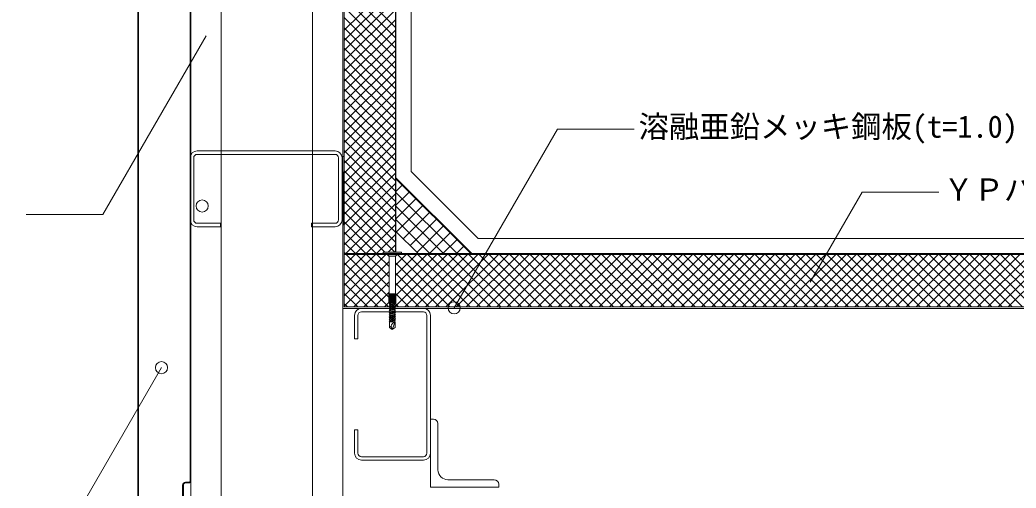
# Model space of a CAD drawing. Units: millimetres, scale not verified. Extents: x -1380 to 1380, y -955 to 955.
# Drawn here: x -803 to -147, y -448 to -140 of the extents above; entities that cross this region are included whole.
import ezdxf
from ezdxf.enums import TextEntityAlignment as Align

# ---------------------------------------------------------------- set-up
doc = ezdxf.new("R2010")
doc.units = ezdxf.units.MM
doc.header["$LTSCALE"] = 3
for name, color, linetype, lineweight in [('0-1_BOUSUI', 1, 'Continuous', 18), ('0-2_MOJI', 7, 'Continuous', 18), ('0-3_HATCH', 9, 'Continuous', 18), ('0-4_KANAMONO', 5, 'Continuous', 18), ('0-5_KANAMONO_SCREW', 4, 'Continuous', 18), ('0-7_doubuti', 5, 'Continuous', 18), ('0-9_bo-do', 3, 'Continuous', 18), ('0-A_dannnetu', 6, 'Continuous', 18), ('0-C_ZATU', 6, 'Continuous', 18), ('0-D_Layer2', 3, 'Continuous', 18)]:
    doc.layers.add(name, color=color, linetype=linetype, lineweight=lineweight)
doc.styles.add('ＭＳ ゴシック', font='')
doc.styles.get('ＭＳ ゴシック').set_extended_font_data('MS Gothic')

msp = doc.modelspace()

# ---------------------------------------------------------------- linework, layer by layer
at = {"layer": '0-1_BOUSUI'}
msp.add_lwpolyline([(-709.446, 155.371), (-585.49, 155.371), (-544.046, 114.528), (-544.046, 94.655), (-545.046, 90.923), (-545.046, -239.8), (-500.904, -283.943), (160.812, -283.943)], dxfattribs=at)
at = {"layer": '0-2_MOJI'}
for points in [[(-680.058, -150.372), (-748.045, -268.129), (-798.483, -268.129)], [(-516.647, -329.725), (-448.66, -211.968), (-398.222, -211.968)], [(-282.263, -312.845), (-247.985, -253.473), (-197.547, -253.473)], [(-709.472, -369.078), (-777.459, -486.834), (-802.678, -486.834)]]:
    msp.add_lwpolyline(points, dxfattribs=at)
for centre in [(-682.641, -262.56), (-516.647, -329.725), (-709.472, -369.078)]:
    msp.add_circle(centre, 4, dxfattribs=at)
at = {"layer": '0-3_HATCH'}
for p, q in [((-555.396, -145.055), (-589.046, -111.405)), ((-589.046, -146.68), (-555.396, -113.03)), ((-555.396, -151.79), (-589.046, -118.14)), ((-589.046, -153.415), (-555.396, -119.765)), ((-555.396, -158.525), (-589.046, -124.875)), ((-589.046, -160.15), (-555.396, -126.5)), ((-555.396, -165.261), (-589.046, -131.611)), ((-589.046, -166.886), (-555.396, -133.236)), ((-555.396, -171.996), (-589.046, -138.346)), ((-589.046, -173.621), (-555.396, -139.971)), ((-555.396, -178.731), (-589.046, -145.081)), ((-589.046, -180.356), (-555.396, -146.706)), ((-555.396, -185.466), (-589.046, -151.816)), ((-589.046, -187.091), (-555.396, -153.441)), ((-555.396, -192.201), (-589.046, -158.551)), ((-589.046, -193.826), (-555.396, -160.176)), ((-555.396, -198.936), (-589.046, -165.286)), ((-589.046, -200.561), (-555.396, -166.911)), ((-555.396, -205.672), (-589.046, -172.022)), ((-589.046, -207.297), (-555.396, -173.647)), ((-555.396, -212.407), (-589.046, -178.757)), ((-589.046, -214.032), (-555.396, -180.382)), ((-555.396, -219.142), (-589.046, -185.492)), ((-589.046, -220.767), (-555.396, -187.117)), ((-555.396, -225.877), (-589.046, -192.227)), ((-589.046, -227.502), (-555.396, -193.852)), ((-555.396, -232.612), (-589.046, -198.962)), ((-589.046, -234.237), (-555.396, -200.587)), ((-555.396, -239.348), (-589.046, -205.698)), ((-589.046, -240.973), (-555.396, -207.323)), ((-555.396, -246.083), (-589.046, -212.433)), ((-589.046, -247.708), (-555.396, -214.058)), ((-555.396, -252.818), (-589.046, -219.168)), ((-589.046, -254.443), (-555.396, -220.793)), ((-555.396, -259.553), (-589.046, -225.903)), ((-589.046, -261.178), (-555.396, -227.528)), ((-555.396, -266.288), (-589.046, -232.638)), ((-589.046, -267.913), (-555.396, -234.263)), ((-555.396, -273.024), (-589.046, -239.374)), ((-589.046, -274.649), (-555.396, -240.999)), ((-555.396, -279.759), (-589.046, -246.109)), ((-589.046, -281.384), (-555.396, -247.734)), ((-555.046, -244.097), (-554.969, -244.02)), ((-505.73, -293.943), (-555.046, -244.627)), ((-555.046, -253.077), (-550.479, -248.51)), ((-555.396, -286.494), (-589.046, -252.844)), ((-589.046, -288.119), (-555.396, -254.469)), ((-555.046, -262.058), (-545.988, -253)), ((-514.711, -293.943), (-555.046, -253.607)), ((-555.683, -292.943), (-589.046, -259.579)), ((-588.134, -293.943), (-555.396, -261.204)), ((-555.046, -271.038), (-541.498, -257.49)), ((-554.686, -279.658), (-537.008, -261.98)), ((-562.418, -292.943), (-589.046, -266.314)), ((-581.399, -293.943), (-555.396, -267.939)), ((-523.691, -293.943), (-555.046, -262.587)), ((-550.196, -284.148), (-532.518, -266.47)), ((-568.153, -293.943), (-589.046, -273.05)), ((-574.664, -293.943), (-555.396, -274.675)), ((-532.671, -293.943), (-555.046, -271.568)), ((-545.706, -288.638), (-528.028, -270.961)), ((-541.216, -293.128), (-523.538, -275.451)), ((-574.888, -293.943), (-589.046, -279.785)), ((-567.929, -293.943), (-555.396, -281.41)), ((-533.049, -293.943), (-519.048, -279.941)), ((-581.623, -293.943), (-589.046, -286.52)), ((-560.194, -292.943), (-555.396, -288.145)), ((-524.069, -293.943), (-514.558, -284.431)), ((-588.359, -293.943), (-589.046, -293.255)), ((-589.046, -294.853), (-588.636, -294.443)), ((-589.046, -301.588), (-581.901, -294.443)), ((-589.046, -308.323), (-575.166, -294.443)), ((-589.046, -315.058), (-568.43, -294.443)), ((-589.046, -321.793), (-561.695, -294.443)), ((-559.742, -322.56), (-587.86, -294.443)), ((-559.592, -315.975), (-581.125, -294.443)), ((-559.592, -309.24), (-574.39, -294.443)), ((-559.592, -302.505), (-567.655, -294.443)), ((-559.592, -295.77), (-560.92, -294.443)), ((-555.826, -328.984), (-521.284, -294.443)), ((-555.342, -301.56), (-548.225, -294.443)), ((-555.342, -308.295), (-541.49, -294.443)), ((-555.342, -315.03), (-534.755, -294.443)), ((-555.192, -321.616), (-528.019, -294.443)), ((-519.593, -329.034), (-554.112, -294.515)), ((-549.14, -329.034), (-514.549, -294.443)), ((-512.858, -329.034), (-547.449, -294.443)), ((-542.405, -329.034), (-507.814, -294.443)), ((-506.123, -329.034), (-540.714, -294.443)), ((-535.67, -329.034), (-501.079, -294.443)), ((-499.388, -329.034), (-533.979, -294.443)), ((-528.935, -329.034), (-494.343, -294.443)), ((-492.652, -329.034), (-527.244, -294.443)), ((-522.199, -329.034), (-487.608, -294.443)), ((-485.917, -329.034), (-520.508, -294.443)), ((-515.464, -329.034), (-480.873, -294.443)), ((-515.089, -293.943), (-510.067, -288.921)), ((-479.182, -329.034), (-513.773, -294.443)), ((-508.729, -329.034), (-474.138, -294.443)), ((-472.447, -329.034), (-507.038, -294.443)), ((-506.109, -293.943), (-505.577, -293.411)), ((-501.994, -329.034), (-467.403, -294.443)), ((-465.712, -329.034), (-500.303, -294.443)), ((-495.259, -329.034), (-460.667, -294.443)), ((-458.976, -329.034), (-493.568, -294.443)), ((-488.523, -329.034), (-453.932, -294.443)), ((-452.241, -329.034), (-486.832, -294.443)), ((-481.788, -329.034), (-447.197, -294.443)), ((-445.506, -329.034), (-480.097, -294.443)), ((-475.053, -329.034), (-440.462, -294.443)), ((-438.771, -329.034), (-473.362, -294.443)), ((-468.318, -329.034), (-433.727, -294.443)), ((-432.036, -329.034), (-466.627, -294.443)), ((-461.583, -329.034), (-426.991, -294.443)), ((-425.3, -329.034), (-459.892, -294.443)), ((-454.848, -329.034), (-420.256, -294.443)), ((-418.565, -329.034), (-453.156, -294.443)), ((-448.112, -329.034), (-413.521, -294.443)), ((-411.83, -329.034), (-446.421, -294.443)), ((-441.377, -329.034), (-406.786, -294.443)), ((-405.095, -329.034), (-439.686, -294.443)), ((-434.642, -329.034), (-400.051, -294.443)), ((-398.36, -329.034), (-432.951, -294.443)), ((-427.907, -329.034), (-393.315, -294.443)), ((-391.624, -329.034), (-426.216, -294.443)), ((-421.172, -329.034), (-386.58, -294.443)), ((-384.889, -329.034), (-419.481, -294.443)), ((-414.436, -329.034), (-379.845, -294.443)), ((-378.154, -329.034), (-412.745, -294.443)), ((-407.701, -329.034), (-373.11, -294.443)), ((-371.419, -329.034), (-406.01, -294.443)), ((-400.966, -329.034), (-366.375, -294.443)), ((-364.684, -329.034), (-399.275, -294.443)), ((-394.231, -329.034), (-359.64, -294.443)), ((-357.949, -329.034), (-392.54, -294.443)), ((-387.496, -329.034), (-352.904, -294.443)), ((-351.213, -329.034), (-385.805, -294.443)), ((-380.76, -329.034), (-346.169, -294.443)), ((-344.478, -329.034), (-379.069, -294.443)), ((-374.025, -329.034), (-339.434, -294.443)), ((-337.743, -329.034), (-372.334, -294.443)), ((-367.29, -329.034), (-332.699, -294.443)), ((-331.008, -329.034), (-365.599, -294.443)), ((-360.555, -329.034), (-325.964, -294.443)), ((-324.273, -329.034), (-358.864, -294.443)), ((-353.82, -329.034), (-319.228, -294.443)), ((-317.537, -329.034), (-352.129, -294.443)), ((-347.084, -329.034), (-312.493, -294.443)), ((-310.802, -329.034), (-345.393, -294.443)), ((-340.349, -329.034), (-305.758, -294.443)), ((-304.067, -329.034), (-338.658, -294.443)), ((-333.614, -329.034), (-299.023, -294.443)), ((-297.332, -329.034), (-331.923, -294.443)), ((-326.879, -329.034), (-292.288, -294.443)), ((-290.597, -329.034), (-325.188, -294.443)), ((-320.144, -329.034), (-285.552, -294.443)), ((-283.861, -329.034), (-318.453, -294.443)), ((-313.408, -329.034), (-278.817, -294.443)), ((-277.126, -329.034), (-311.717, -294.443)), ((-306.673, -329.034), (-272.082, -294.443)), ((-270.391, -329.034), (-304.982, -294.443)), ((-299.938, -329.034), (-265.347, -294.443)), ((-263.656, -329.034), (-298.247, -294.443)), ((-293.203, -329.034), (-258.612, -294.443)), ((-256.921, -329.034), (-291.512, -294.443)), ((-286.468, -329.034), (-251.876, -294.443)), ((-250.185, -329.034), (-284.777, -294.443)), ((-279.733, -329.034), (-245.141, -294.443)), ((-243.45, -329.034), (-278.042, -294.443)), ((-272.997, -329.034), (-238.406, -294.443)), ((-236.715, -329.034), (-271.306, -294.443)), ((-266.262, -329.034), (-231.671, -294.443)), ((-229.98, -329.034), (-264.571, -294.443)), ((-259.527, -329.034), (-224.936, -294.443)), ((-223.245, -329.034), (-257.836, -294.443)), ((-252.792, -329.034), (-218.2, -294.443)), ((-216.509, -329.034), (-251.101, -294.443)), ((-246.057, -329.034), (-211.465, -294.443)), ((-209.774, -329.034), (-244.366, -294.443)), ((-239.321, -329.034), (-204.73, -294.443)), ((-203.039, -329.034), (-237.63, -294.443)), ((-232.586, -329.034), (-197.995, -294.443)), ((-196.304, -329.034), (-230.895, -294.443)), ((-225.851, -329.034), (-191.26, -294.443)), ((-189.569, -329.034), (-224.16, -294.443)), ((-219.116, -329.034), (-184.525, -294.443)), ((-182.834, -329.034), (-217.425, -294.443)), ((-212.381, -329.034), (-177.789, -294.443)), ((-176.098, -329.034), (-210.69, -294.443)), ((-205.645, -329.034), (-171.054, -294.443)), ((-169.363, -329.034), (-203.954, -294.443)), ((-198.91, -329.034), (-164.319, -294.443)), ((-162.628, -329.034), (-197.219, -294.443)), ((-192.175, -329.034), (-157.584, -294.443)), ((-155.893, -329.034), (-190.484, -294.443)), ((-185.44, -329.034), (-150.849, -294.443)), ((-149.158, -329.034), (-183.749, -294.443)), ((-178.705, -329.034), (-144.113, -294.443)), ((-142.422, -329.034), (-177.014, -294.443)), ((-171.969, -329.034), (-137.378, -294.443)), ((-135.687, -329.034), (-170.278, -294.443)), ((-165.234, -329.034), (-130.643, -294.443)), ((-128.952, -329.034), (-163.543, -294.443)), ((-158.499, -329.034), (-123.908, -294.443)), ((-122.217, -329.034), (-156.808, -294.443)), ((-151.764, -329.034), (-117.173, -294.443)), ((-115.482, -329.034), (-150.073, -294.443)), ((-589.046, -328.528), (-559.592, -299.075)), ((-560.004, -329.034), (-589.046, -299.992)), ((-526.328, -329.034), (-555.342, -300.02)), ((-566.739, -329.034), (-589.046, -306.727)), ((-582.816, -329.034), (-559.592, -305.81)), ((-533.064, -329.034), (-555.342, -306.755)), ((-573.475, -329.034), (-589.046, -313.462)), ((-576.081, -329.034), (-559.592, -312.545)), ((-539.799, -329.034), (-555.342, -313.49)), ((-580.21, -329.034), (-589.046, -320.198)), ((-569.346, -329.034), (-559.592, -319.28)), ((-546.534, -329.034), (-555.342, -320.225)), ((-586.945, -329.034), (-589.046, -326.933)), ((-562.611, -329.034), (-559.742, -326.166)), ((-553.269, -329.034), (-555.86, -326.443))]:
    msp.add_line(p, q, dxfattribs=at)
at = {"layer": '0-4_KANAMONO'}
for p, q in [((-690.046, 109.971), (-690.046, -660.029)), ((-690.046, 59.971), (-690.046, -627.324)), ((-670.046, 59.971), (-670.046, -660.029)), ((-610.046, 59.971), (-610.046, -660.029)), ((-590.046, 59.971), (-590.046, -660.029)), ((-685.946, -226.252), (-595.146, -226.252)), ((-595.146, -228.552), (-685.946, -228.552)), ((-690.546, -271.652), (-690.546, -230.852)), ((-688.246, -230.852), (-688.246, -271.652)), ((-592.846, -271.652), (-592.846, -230.852)), ((-590.546, -230.852), (-590.546, -271.652)), ((-577.756, -330.034), (-536.956, -330.034)), ((-536.956, -332.334), (-577.756, -332.334)), ((-534.656, -425.434), (-534.656, -334.634)), ((-532.356, -334.634), (-532.356, -425.434)), ((-577.756, -427.734), (-536.956, -427.734)), ((-536.956, -430.034), (-577.756, -430.034))]:
    msp.add_line(p, q, dxfattribs=at)
for points in [[(-685.946, -273.952), (-670.546, -273.952), (-670.546, -276.252), (-685.946, -276.252)], [(-595.146, -276.252), (-610.546, -276.252), (-610.546, -273.952), (-595.146, -273.952)], [(-580.056, -334.634), (-580.056, -350.034), (-582.356, -350.034), (-582.356, -334.634)], [(-582.356, -425.434), (-582.356, -410.034), (-580.056, -410.034), (-580.056, -425.434)]]:
    msp.add_lwpolyline(points, dxfattribs=at)
for centre, radius, start, end in [((-685.946, -230.852), 4.6, 90, 180), ((-685.946, -230.852), 2.3, 90, 180), ((-595.146, -230.852), 4.6, 0, 90), ((-595.146, -230.852), 2.3, 0, 90), ((-685.946, -271.652), 4.6, 180, 270), ((-685.946, -271.652), 2.3, 180, 270), ((-595.146, -271.652), 2.3, 270, 0), ((-595.146, -271.652), 4.6, 270, 0), ((-577.756, -334.634), 4.6, 90, 180), ((-577.756, -334.634), 2.3, 90, 180), ((-536.956, -334.634), 4.6, 360, 90), ((-536.956, -334.634), 2.3, 0, 90), ((-577.756, -425.434), 4.6, 180, 270), ((-577.756, -425.434), 2.3, 180, 270), ((-536.956, -425.434), 2.3, 270, 0), ((-536.956, -425.434), 4.6, 270, 0)]:
    msp.add_arc(centre, radius, start, end, dxfattribs=at)
at = {"layer": '0-5_KANAMONO_SCREW'}
for p, q in [((-563.467, -292.943), (-551.467, -292.943)), ((-563.467, -292.943), (-563.467, -293.943)), ((-563.467, -293.943), (-561.447, -293.943)), ((-553.488, -293.943), (-561.447, -293.943)), ((-559.592, -295.643), (-561.447, -293.943)), ((-555.342, -295.643), (-553.488, -293.943)), ((-553.488, -293.943), (-551.467, -293.943)), ((-551.467, -292.943), (-551.467, -293.943)), ((-559.592, -320.443), (-559.592, -295.643)), ((-559.592, -295.643), (-555.342, -295.643)), ((-555.342, -320.443), (-555.342, -295.643)), ((-559.742, -326.443), (-559.742, -320.443)), ((-559.742, -320.443), (-555.192, -320.443)), ((-559.49, -326.443), (-559.49, -320.443)), ((-558.855, -326.443), (-558.855, -320.443)), ((-558.22, -326.443), (-558.22, -320.443)), ((-557.585, -326.443), (-557.585, -320.443)), ((-556.95, -326.443), (-556.95, -320.443)), ((-556.315, -326.443), (-556.315, -320.443)), ((-555.68, -326.443), (-555.68, -320.443)), ((-555.192, -326.443), (-555.192, -320.443)), ((-559.742, -326.443), (-555.192, -326.443)), ((-559.067, -326.943), (-559.567, -326.443)), ((-559.567, -327.643), (-555.867, -326.543)), ((-559.567, -327.643), (-555.367, -327.043)), ((-559.067, -328.143), (-559.567, -327.643)), ((-559.567, -328.843), (-555.867, -327.743)), ((-559.067, -326.943), (-557.386, -326.443)), ((-559.067, -326.943), (-559.067, -327.494)), ((-559.067, -328.143), (-555.367, -327.043)), ((-555.867, -326.443), (-555.867, -326.543)), ((-555.367, -327.043), (-555.867, -326.543)), ((-555.867, -327.191), (-555.867, -327.743)), ((-555.367, -328.243), (-555.867, -327.743)), ((-559.567, -328.843), (-555.367, -328.243)), ((-559.067, -329.343), (-559.567, -328.843)), ((-559.567, -330.043), (-555.867, -328.943)), ((-559.567, -330.043), (-555.367, -329.443)), ((-559.067, -330.543), (-559.567, -330.043)), ((-559.567, -331.243), (-555.867, -330.143)), ((-559.567, -331.243), (-555.367, -330.643)), ((-559.067, -331.743), (-559.567, -331.243)), ((-559.567, -332.443), (-555.867, -331.343)), ((-559.567, -332.443), (-555.367, -331.843)), ((-559.067, -332.943), (-559.567, -332.443)), ((-559.567, -333.643), (-555.867, -332.543)), ((-559.567, -333.643), (-555.367, -333.043)), ((-559.067, -334.143), (-559.567, -333.643)), ((-559.567, -334.843), (-555.867, -333.743)), ((-559.567, -334.843), (-555.367, -334.243)), ((-559.067, -328.143), (-559.067, -328.694)), ((-559.067, -329.343), (-555.367, -328.243)), ((-559.067, -329.343), (-559.067, -329.894)), ((-559.067, -330.543), (-555.367, -329.443)), ((-559.067, -330.543), (-559.067, -331.094)), ((-559.067, -331.743), (-555.367, -330.643)), ((-559.067, -331.743), (-559.067, -332.294)), ((-559.067, -332.943), (-555.367, -331.843)), ((-559.067, -332.943), (-559.067, -333.494)), ((-559.067, -334.143), (-555.367, -333.043)), ((-559.067, -334.143), (-559.067, -334.694)), ((-559.067, -335.343), (-555.367, -334.243)), ((-555.867, -328.391), (-555.867, -328.943)), ((-555.367, -329.443), (-555.867, -328.943)), ((-555.867, -329.591), (-555.867, -330.143)), ((-555.367, -330.643), (-555.867, -330.143)), ((-555.867, -330.791), (-555.867, -331.343)), ((-555.367, -331.843), (-555.867, -331.343)), ((-555.867, -331.991), (-555.867, -332.543)), ((-555.367, -333.043), (-555.867, -332.543)), ((-555.867, -333.191), (-555.867, -333.743)), ((-555.367, -334.243), (-555.867, -333.743)), ((-555.867, -334.391), (-555.867, -334.943)), ((-559.067, -335.343), (-559.567, -334.843)), ((-559.567, -336.043), (-555.867, -334.943)), ((-559.567, -336.043), (-555.367, -335.443)), ((-559.067, -336.543), (-559.567, -336.043)), ((-559.567, -337.243), (-555.867, -336.143)), ((-559.567, -337.243), (-555.367, -336.643)), ((-559.067, -337.743), (-559.567, -337.243)), ((-559.567, -338.443), (-555.867, -337.343)), ((-559.567, -338.443), (-555.367, -337.843)), ((-559.067, -338.943), (-559.567, -338.443)), ((-559.317, -338.943), (-559.317, -342.647)), ((-559.317, -338.943), (-555.617, -338.943)), ((-559.067, -335.343), (-559.067, -335.894)), ((-559.067, -336.543), (-555.367, -335.443)), ((-559.067, -336.543), (-559.067, -337.094)), ((-559.067, -337.743), (-555.367, -336.643)), ((-559.067, -337.743), (-559.067, -338.294)), ((-559.067, -338.943), (-555.367, -337.843)), ((-557.467, -343.943), (-555.617, -338.943)), ((-555.367, -335.443), (-555.867, -334.943)), ((-555.867, -335.591), (-555.867, -336.143)), ((-555.367, -336.643), (-555.867, -336.143)), ((-555.867, -336.791), (-555.867, -337.343)), ((-555.367, -337.843), (-555.867, -337.343)), ((-555.867, -337.991), (-555.867, -338.943)), ((-555.617, -338.943), (-555.617, -342.647)), ((-557.467, -343.943), (-559.317, -342.647)), ((-557.467, -343.943), (-558.251, -341.824)), ((-557.467, -343.943), (-555.617, -342.647))]:
    msp.add_line(p, q, dxfattribs=at)
msp.add_lwpolyline([(240.954, -329.034), (240.954, -230.034), (241.954, -230.034), (241.954, -330.034), (-590.046, -330.034), (-590.046, -230.034), (-589.046, -230.034), (-589.046, -329.034)], close=True, dxfattribs=at)
for centre, radius, start, end in [((-554.123, -342.953), 4.28, 110.44093, 164.71229), ((-557.467, -343.943), 2.258, 110.30447, 145)]:
    msp.add_arc(centre, radius, start, end, dxfattribs=at)
at = {"layer": '0-7_doubuti'}
for p, q in [((-486.516, -330.034), (-586.511, -330.034)), ((-585.511, -329.034), (-486.516, -329.034)), ((218.489, -330.034), (-556.511, -330.034)), ((-486.516, -329.034), (-486.516, -330.034))]:
    msp.add_line(p, q, dxfattribs=at)
at = {"layer": '0-9_bo-do'}
for p, q in [((-690.546, 142.971), (-690.546, -443.529)), ((-690.046, -443.529), (-690.046, 142.971)), ((-690.046, -660.029), (-690.046, 109.971)), ((-725.046, 97.971), (-725.046, -487.529)), ((-724.546, -487.529), (-724.546, 97.971)), ((-691.546, -444.529), (-693.546, -444.529)), ((-693.546, -445.029), (-691.546, -445.029))]:
    msp.add_line(p, q, dxfattribs=at)
for points in [[(-695.546, -446.529), (-695.546, -457.993), (-696.357, -463.67)], [(-695.862, -463.741), (-695.046, -458.029), (-695.046, -446.529)]]:
    msp.add_lwpolyline(points, dxfattribs=at)
for centre, radius, start, end in [((-693.546, -446.529), 2, 90, 180), ((-693.546, -446.529), 1.5, 90, 180), ((-691.546, -443.529), 1.5, 270, 360), ((-691.546, -443.529), 1, 270, 360)]:
    msp.add_arc(centre, radius, start, end, dxfattribs=at)
at = {"layer": '0-A_dannnetu'}
for p, q in [((-555.046, -292.943), (-555.046, 109.971)), ((-555.046, -243.943), (-505.046, -293.943)), ((-555.046, -279.298), (-540.401, -293.943))]:
    msp.add_line(p, q, dxfattribs=at)
msp.add_lwpolyline([(-589.696, 109.971), (-555.396, 109.971), (-555.396, -292.943), (-563.467, -292.943), (-563.467, -293.943), (-589.046, -293.943), (-589.046, -40.029), (-589.696, -40.029)], close=True, dxfattribs=at)
at = {"layer": '0-C_ZATU'}
for p, q in [((-589.546, -240.166), (-589.546, -275.258)), ((239.954, -293.943), (-589.046, -293.943)), ((239.954, -294.443), (-589.046, -294.443)), ((-585.511, -329.034), (236.489, -329.034))]:
    msp.add_line(p, q, dxfattribs=at)
at = {"layer": '0-D_Layer2'}
for p, q in [((-532.356, -447.934), (-532.356, -402.934)), ((-530.356, -402.934), (-532.356, -402.934)), ((-527.356, -436.434), (-527.356, -405.934)), ((-490.356, -442.934), (-520.856, -442.934)), ((-487.356, -447.934), (-487.356, -445.934)), ((-487.356, -447.934), (-532.356, -447.934))]:
    msp.add_line(p, q, dxfattribs=at)
for centre, radius, start, end in [((-530.356, -405.934), 3, 0, 90), ((-520.856, -436.434), 6.5, 180, 270), ((-490.356, -445.934), 3, 0, 90)]:
    msp.add_arc(centre, radius, start, end, dxfattribs=at)

# ---------------------------------------------------------------- texts
at = {"layer": '0-2_MOJI', "style": 'ＭＳ ゴシック'}
for s, p in [('溶融亜鉛メッキ鋼板(t=1.0)', (-395.222, -221.968)), ('ＹＰパネル', (-194.547, -263.473))]:
    msp.add_text(s, height=14.66, dxfattribs=at).set_placement(p, align=Align.BOTTOM_LEFT)

doc.saveas('drawing.dxf')
